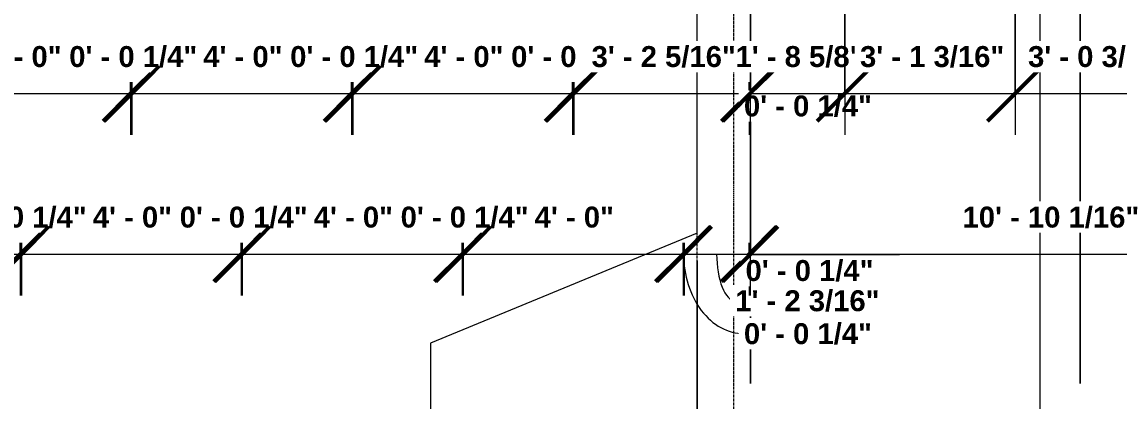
# Model space of a CAD drawing. Header units: inches. Extents: x 21568 to 24810, y -23559 to -20467.
# Drawn here: x 22651.9 to 22891.5, y -23037.8 to -22955 of the extents above; entities that cross this region are included whole.
import ezdxf

# ---------------------------------------------------------------- set-up
doc = ezdxf.new("R2010")
doc.units = ezdxf.units.IN
doc.header["$MEASUREMENT"] = 0
doc.linetypes.add('Grid Line 1_2_', pattern=[0.875, 0.5, -0.125, 0.125, -0.125])
for name, color, linetype, lineweight in [('A-ANNO-DIMS', 211, 'Continuous', 9), ('A-ANNO-DIMS-96', 211, 'Continuous', 9), ('A-SITE-SWLK', 140, 'Continuous', 20), ('C-TOPO', 7, 'Continuous', 20), ('G-ANNO-SYMB', 111, 'Continuous', 9), ('S-GRID', 1, 'Continuous', 9)]:
    doc.layers.add(name, color=color, linetype=linetype, lineweight=lineweight)
doc.styles.add('Arial_B', font='arialbd.ttf', dxfattribs={"height": 9.132806})
doc.styles.add('Arial_B_1', font='arialbd.ttf', dxfattribs={"height": 4.566403})
doc.dimstyles.new('OD_Dimension_-_1_16__Tol_', dxfattribs={"dimscale": 12, "dimtxt": 9, "dimasz": 1, "dimexe": 0.75, "dimexo": 0.5, "dimgap": 0.5, "dimtad": 1, "dimdec": 4, "dimrnd": 0.0625, "dimzin": 1, "dimdsep": 46, "dimlunit": 4, "dimtxsty": 'Arial_B', "dimblk1": 'OBLIQUE', "dimblk2": 'OBLIQUE', "dimsah": 1, "dimcen": 0.09, "dimdle": 0.75, "dimazin": 0, "dimtfac": 1, "dimtdec": 4, "dimtix": 1, "dimtmove": 1, "dimatfit": 3, "dimfxl": 1, "dimtvp": 1, "dimtfill": 1, "dimfrac": 2, "dimtolj": 1, "dimtzin": 0, "dimlwd": 13, "dimlwe": 13, "dimarcsym": 2})
doc.dimstyles.new('OD_Dimension_-_1_16__Tol__1', dxfattribs={"dimscale": 12, "dimtxt": 9, "dimasz": 1, "dimexe": 0.75, "dimexo": 0.5, "dimgap": 0.5, "dimtad": 1, "dimdec": 4, "dimrnd": 0.0625, "dimzin": 1, "dimdsep": 46, "dimlunit": 4, "dimtxsty": 'Arial_B', "dimblk1": 'OBLIQUE', "dimblk2": 'OBLIQUE', "dimsah": 1, "dimcen": 0.09, "dimdle": 0.75, "dimazin": 0, "dimtfac": 1, "dimtdec": 4, "dimtix": 1, "dimtmove": 0, "dimatfit": 3, "dimfxl": 1, "dimtvp": 1, "dimtfill": 1, "dimfrac": 2, "dimtolj": 1, "dimtzin": 0, "dimlwd": 13, "dimlwe": 13, "dimarcsym": 2})
doc.dimstyles.new('OD_Dimension_2', dxfattribs={"dimscale": 12, "dimtxt": 4.5, "dimasz": 1, "dimexe": 0.75, "dimexo": 0.5, "dimgap": 0.375, "dimtad": 1, "dimdec": 4, "dimrnd": 0.0625, "dimzin": 1, "dimdsep": 46, "dimlunit": 4, "dimtxsty": 'Arial_B_1', "dimblk1": 'OBLIQUE', "dimblk2": 'OBLIQUE', "dimsah": 1, "dimcen": 0.09, "dimdle": 0.75, "dimazin": 0, "dimtfac": 1, "dimtdec": 4, "dimtix": 1, "dimtmove": 0, "dimatfit": 3, "dimfxl": 1, "dimtvp": 1, "dimtfill": 1, "dimfrac": 2, "dimtolj": 1, "dimtzin": 0, "dimlwd": 13, "dimlwe": 13, "dimarcsym": 2})
doc.dimstyles.new('OD_Dimension_2_1', dxfattribs={"dimscale": 12, "dimtxt": 4.5, "dimasz": 1, "dimexe": 0.75, "dimexo": 0.5, "dimgap": 0.375, "dimtad": 1, "dimdec": 4, "dimrnd": 0.0625, "dimzin": 1, "dimdsep": 46, "dimlunit": 4, "dimtxsty": 'Arial_B_1', "dimblk1": 'OBLIQUE', "dimblk2": 'OBLIQUE', "dimsah": 1, "dimcen": 0.09, "dimdle": 0.75, "dimazin": 0, "dimtfac": 1, "dimtdec": 4, "dimtix": 1, "dimtmove": 0, "dimatfit": 3, "dimfxl": 1, "dimtvp": 1, "dimtfill": 1, "dimfrac": 2, "dimtolj": 1, "dimtzin": 0, "dimlwd": 13, "dimlwe": 13, "dimarcsym": 2})
doc.dimstyles.new('OD_Dimension_2_3', dxfattribs={"dimscale": 12, "dimtxt": 4.5, "dimasz": 1, "dimexe": 0.75, "dimexo": 0.5, "dimgap": 0.375, "dimtad": 1, "dimdec": 4, "dimrnd": 0.0625, "dimzin": 1, "dimdsep": 46, "dimlunit": 4, "dimtxsty": 'Arial_B_1', "dimblk1": 'OBLIQUE', "dimblk2": 'OBLIQUE', "dimsah": 1, "dimcen": 0.09, "dimdle": 0.75, "dimazin": 0, "dimtfac": 1, "dimtdec": 4, "dimtix": 1, "dimtmove": 0, "dimatfit": 3, "dimfxl": 1, "dimtvp": 1, "dimtfill": 1, "dimfrac": 2, "dimtolj": 1, "dimtzin": 0, "dimlwd": 13, "dimlwe": 13, "dimarcsym": 2})
doc.dimstyles.new('OD_Dimension_2_4', dxfattribs={"dimscale": 12, "dimtxt": 4.5, "dimasz": 1, "dimexe": 0.75, "dimexo": 0.5, "dimgap": 0.375, "dimtad": 1, "dimdec": 4, "dimrnd": 0.0625, "dimzin": 1, "dimdsep": 46, "dimlunit": 4, "dimtxsty": 'Arial_B_1', "dimblk1": 'OBLIQUE', "dimblk2": 'OBLIQUE', "dimsah": 1, "dimcen": 0.09, "dimdle": 0.75, "dimazin": 0, "dimtfac": 1, "dimtdec": 4, "dimtix": 1, "dimtmove": 1, "dimatfit": 3, "dimfxl": 1, "dimtvp": 1, "dimtfill": 1, "dimfrac": 2, "dimtolj": 1, "dimtzin": 0, "dimlwd": 13, "dimlwe": 13, "dimarcsym": 2})

# ---------------------------------------------------------------- blocks, each defined once
blk = doc.blocks.new('DIMBLOCK15-Enlarged First Floor Plan _West_')
at = {"layer": 'A-ANNO-DIMS-96', "lineweight": 13}
for p, q in [((22799.39, -23007.15), (22799.39, -23091.26)), ((22799.39, -23082.26), (22799.39, -23007.15)), ((22555.14, -23055.15), (22555.14, -23091.26)), ((22555.14, -23082.26), (22555.14, -23055.15)), ((22555.14, -23082.26), (22799.39, -23082.26))]:
    blk.add_line(p, q, dxfattribs=at)
at = {"layer": 'A-ANNO-DIMS-96', "lineweight": 50}
for p, q in [((22555.14, -23082.26), (22561.14, -23076.26)), ((22799.39, -23082.26), (22805.39, -23076.26)), ((22555.14, -23082.26), (22549.14, -23088.26)), ((22799.39, -23082.26), (22793.39, -23088.26))]:
    blk.add_line(p, q, dxfattribs=at)
at = {"layer": 'A-ANNO-DIMS-96', "color": 0, "lineweight": 13, "insert": (22646.77, -23064.56), "char_height": 9.1328, "width": 73.2, "attachment_point": 1, "line_spacing_factor": 0.938532, "style": 'Arial_B', "bg_fill": 3, "box_fill_scale": 1.25, "bg_fill_color": 0, "bg_fill_transparency": 0}
blk.add_mtext('20\' - 4 1/4"', dxfattribs=at)
blk = doc.blocks.new('_Oblique')
at = {"color": 0, "linetype": 'ByBlock', "lineweight": -2}
blk.add_line((-0.5, -0.5), (0.5, 0.5), dxfattribs=at)
blk = doc.blocks.new('DIMBLOCK16-Enlarged First Floor Plan _West_')
at = {"layer": 'A-ANNO-DIMS-96', "lineweight": 13}
for p, q in [((22799.39, -23007.15), (22799.39, -23091.26)), ((22799.39, -23082.26), (22799.39, -23007.15)), ((22807.39, -23055.15), (22807.39, -23091.26)), ((22807.39, -23082.26), (22807.39, -23055.15)), ((22799.39, -23082.26), (22816.39, -23082.26))]:
    blk.add_line(p, q, dxfattribs=at)
at = {"layer": 'A-ANNO-DIMS-96', "lineweight": 50}
for p, q in [((22799.39, -23082.26), (22805.39, -23076.26)), ((22807.39, -23082.26), (22813.39, -23076.26)), ((22799.39, -23082.26), (22793.39, -23088.26)), ((22807.39, -23082.26), (22801.39, -23088.26))]:
    blk.add_line(p, q, dxfattribs=at)
at = {"layer": 'A-ANNO-DIMS-96', "lineweight": 13}
blk.add_ellipse((22951.63, -23082.26), major_axis=(148.24, 0), ratio=0.518273, start_param=3.141593, end_param=4.712389, dxfattribs=at)
at = {"layer": 'A-ANNO-DIMS-96', "color": 0, "lineweight": 13, "insert": (22951.63, -23154.53), "char_height": 9.1328, "width": 172.4571, "attachment_point": 1, "line_spacing_factor": 0.938532, "style": 'Arial_B', "bg_fill": 3, "box_fill_scale": 1.25, "bg_fill_color": 0, "bg_fill_transparency": 0}
blk.add_mtext('0\' - 8" GIRT @ PARAPET', dxfattribs=at)
blk = doc.blocks.new('DIMBLOCK22-Enlarged First Floor Plan _West_')
at = {"layer": 'A-ANNO-DIMS-96', "lineweight": 13}
for p, q in [((22061.64, -22975.77), (22061.64, -23056.53)), ((22061.64, -23047.53), (22061.64, -22975.77)), ((22807.39, -23045.04), (22807.39, -23056.53)), ((22807.39, -23047.53), (22807.39, -23045.04)), ((22052.64, -23047.53), (22816.39, -23047.53))]:
    blk.add_line(p, q, dxfattribs=at)
at = {"layer": 'A-ANNO-DIMS-96', "lineweight": 50}
for p, q in [((22061.64, -23047.53), (22067.64, -23041.53)), ((22807.39, -23047.53), (22813.39, -23041.53)), ((22061.64, -23047.53), (22055.64, -23053.53)), ((22807.39, -23047.53), (22801.39, -23053.53))]:
    blk.add_line(p, q, dxfattribs=at)
at = {"layer": 'A-ANNO-DIMS-96', "lineweight": 13}
blk.add_ellipse((22465.02, -23047.53), major_axis=(30.5, 0), ratio=0.236231, start_param=1.570796, end_param=3.141593, dxfattribs=at)
at = {"layer": 'A-ANNO-DIMS-96', "color": 0, "lineweight": 13, "insert": (22404.02, -23035.76), "char_height": 9.1328, "width": 73.2, "attachment_point": 1, "line_spacing_factor": 0.938532, "style": 'Arial_B', "bg_fill": 3, "box_fill_scale": 1.25, "bg_fill_color": 0, "bg_fill_transparency": 0}
blk.add_mtext('62\' - 1 3/4"', dxfattribs=at)
blk = doc.blocks.new('DIMBLOCK113-Enlarged First Floor Plan _West_')
at = {"layer": 'A-ANNO-DIMS-96', "lineweight": 50}
for p, q in [((22627.64, -22970.65), (22633.64, -22964.65)), ((22675.64, -22970.65), (22681.64, -22964.65)), ((22627.64, -22970.65), (22621.64, -22976.65)), ((22675.64, -22970.65), (22669.64, -22976.65))]:
    blk.add_line(p, q, dxfattribs=at)
at = {"layer": 'A-ANNO-DIMS-96', "lineweight": 13}
for p, q in [((22627.64, -22968.16), (22627.64, -22979.65)), ((22627.64, -22970.65), (22627.64, -22968.16)), ((22675.64, -22968.16), (22675.64, -22979.65)), ((22675.64, -22970.65), (22675.64, -22968.16)), ((22627.64, -22970.65), (22675.64, -22970.65))]:
    blk.add_line(p, q, dxfattribs=at)
at = {"layer": 'A-ANNO-DIMS-96', "color": 0, "lineweight": 13, "insert": (22643.25, -22960.29), "char_height": 4.566, "width": 20.1429, "attachment_point": 1, "line_spacing_factor": 0.938532, "style": 'Arial_B_1', "bg_fill": 3, "box_fill_scale": 1.25, "bg_fill_color": 0, "bg_fill_transparency": 0}
blk.add_mtext('4\' - 0"', dxfattribs=at)
blk = doc.blocks.new('DIMBLOCK114-Enlarged First Floor Plan _West_')
at = {"layer": 'A-ANNO-DIMS-96', "lineweight": 50}
for p, q in [((22675.64, -22970.65), (22681.64, -22964.65)), ((22675.89, -22970.65), (22681.89, -22964.65)), ((22675.64, -22970.65), (22669.64, -22976.65)), ((22675.89, -22970.65), (22669.89, -22976.65))]:
    blk.add_line(p, q, dxfattribs=at)
at = {"layer": 'A-ANNO-DIMS-96', "lineweight": 13}
for p, q in [((22675.64, -22968.16), (22675.64, -22979.65)), ((22675.64, -22970.65), (22675.64, -22968.16)), ((22675.89, -22968.16), (22675.89, -22979.65)), ((22675.89, -22970.65), (22675.89, -22968.16)), ((22675.64, -22970.65), (22675.89, -22970.65))]:
    blk.add_line(p, q, dxfattribs=at)
at = {"layer": 'A-ANNO-DIMS-96', "color": 0, "lineweight": 13, "insert": (22662.23, -22960.29), "char_height": 4.5664, "width": 32.4857, "attachment_point": 1, "line_spacing_factor": 0.938532, "style": 'Arial_B_1', "bg_fill": 3, "box_fill_scale": 1.25, "bg_fill_color": 0, "bg_fill_transparency": 0}
blk.add_mtext('0\' - 0 1/4"', dxfattribs=at)
blk = doc.blocks.new('DIMBLOCK115-Enlarged First Floor Plan _West_')
at = {"layer": 'A-ANNO-DIMS-96', "lineweight": 50}
for p, q in [((22675.89, -22970.65), (22681.89, -22964.65)), ((22723.89, -22970.65), (22729.89, -22964.65)), ((22675.89, -22970.65), (22669.89, -22976.65)), ((22723.89, -22970.65), (22717.89, -22976.65))]:
    blk.add_line(p, q, dxfattribs=at)
at = {"layer": 'A-ANNO-DIMS-96', "lineweight": 13}
for p, q in [((22675.89, -22968.16), (22675.89, -22979.65)), ((22675.89, -22970.65), (22675.89, -22968.16)), ((22723.89, -22968.16), (22723.89, -22979.65)), ((22723.89, -22970.65), (22723.89, -22968.16)), ((22675.89, -22970.65), (22723.89, -22970.65))]:
    blk.add_line(p, q, dxfattribs=at)
at = {"layer": 'A-ANNO-DIMS-96', "color": 0, "lineweight": 13, "insert": (22691.5, -22960.29), "char_height": 4.566, "width": 20.1429, "attachment_point": 1, "line_spacing_factor": 0.938532, "style": 'Arial_B_1', "bg_fill": 3, "box_fill_scale": 1.25, "bg_fill_color": 0, "bg_fill_transparency": 0}
blk.add_mtext('4\' - 0"', dxfattribs=at)
blk = doc.blocks.new('DIMBLOCK116-Enlarged First Floor Plan _West_')
at = {"layer": 'A-ANNO-DIMS-96', "lineweight": 50}
for p, q in [((22723.89, -22970.65), (22729.89, -22964.65)), ((22724.14, -22970.65), (22730.14, -22964.65)), ((22723.89, -22970.65), (22717.89, -22976.65)), ((22724.14, -22970.65), (22718.14, -22976.65))]:
    blk.add_line(p, q, dxfattribs=at)
at = {"layer": 'A-ANNO-DIMS-96', "lineweight": 13}
for p, q in [((22723.89, -22968.16), (22723.89, -22979.65)), ((22723.89, -22970.65), (22723.89, -22968.16)), ((22724.14, -22968.16), (22724.14, -22979.65)), ((22724.14, -22970.65), (22724.14, -22968.16)), ((22723.89, -22970.65), (22724.14, -22970.65))]:
    blk.add_line(p, q, dxfattribs=at)
at = {"layer": 'A-ANNO-DIMS-96', "color": 0, "lineweight": 13, "insert": (22710.48, -22960.29), "char_height": 4.5664, "width": 32.4857, "attachment_point": 1, "line_spacing_factor": 0.938532, "style": 'Arial_B_1', "bg_fill": 3, "box_fill_scale": 1.25, "bg_fill_color": 0, "bg_fill_transparency": 0}
blk.add_mtext('0\' - 0 1/4"', dxfattribs=at)
blk = doc.blocks.new('DIMBLOCK117-Enlarged First Floor Plan _West_')
at = {"layer": 'A-ANNO-DIMS-96', "lineweight": 50}
for p, q in [((22724.14, -22970.65), (22730.14, -22964.65)), ((22772.14, -22970.65), (22778.14, -22964.65)), ((22724.14, -22970.65), (22718.14, -22976.65)), ((22772.14, -22970.65), (22766.14, -22976.65))]:
    blk.add_line(p, q, dxfattribs=at)
at = {"layer": 'A-ANNO-DIMS-96', "lineweight": 13}
for p, q in [((22724.14, -22968.16), (22724.14, -22979.65)), ((22724.14, -22970.65), (22724.14, -22968.16)), ((22772.14, -22968.16), (22772.14, -22979.65)), ((22772.14, -22970.65), (22772.14, -22968.16)), ((22724.14, -22970.65), (22772.14, -22970.65))]:
    blk.add_line(p, q, dxfattribs=at)
at = {"layer": 'A-ANNO-DIMS-96', "color": 0, "lineweight": 13, "insert": (22739.75, -22960.29), "char_height": 4.566, "width": 20.1429, "attachment_point": 1, "line_spacing_factor": 0.938532, "style": 'Arial_B_1', "bg_fill": 3, "box_fill_scale": 1.25, "bg_fill_color": 0, "bg_fill_transparency": 0}
blk.add_mtext('4\' - 0"', dxfattribs=at)
blk = doc.blocks.new('DIMBLOCK118-Enlarged First Floor Plan _West_')
at = {"layer": 'A-ANNO-DIMS-96', "lineweight": 50}
for p, q in [((22772.14, -22970.65), (22778.14, -22964.65)), ((22772.39, -22970.65), (22778.39, -22964.65)), ((22772.14, -22970.65), (22766.14, -22976.65)), ((22772.39, -22970.65), (22766.39, -22976.65))]:
    blk.add_line(p, q, dxfattribs=at)
at = {"layer": 'A-ANNO-DIMS-96', "lineweight": 13}
for p, q in [((22772.14, -22968.16), (22772.14, -22979.65)), ((22772.14, -22970.65), (22772.14, -22968.16)), ((22772.39, -22968.16), (22772.39, -22979.65)), ((22772.39, -22970.65), (22772.39, -22968.16)), ((22772.14, -22970.65), (22772.39, -22970.65))]:
    blk.add_line(p, q, dxfattribs=at)
at = {"layer": 'A-ANNO-DIMS-96', "color": 0, "lineweight": 13, "insert": (22758.73, -22960.29), "char_height": 4.5664, "width": 32.4857, "attachment_point": 1, "line_spacing_factor": 0.938532, "style": 'Arial_B_1', "bg_fill": 3, "box_fill_scale": 1.25, "bg_fill_color": 0, "bg_fill_transparency": 0}
blk.add_mtext('0\' - 0 1/4"', dxfattribs=at)
blk = doc.blocks.new('DIMBLOCK119-Enlarged First Floor Plan _West_')
at = {"layer": 'A-ANNO-DIMS-96', "lineweight": 50}
for p, q in [((22772.39, -22970.65), (22778.39, -22964.65)), ((22810.7, -22970.65), (22816.7, -22964.65)), ((22772.39, -22970.65), (22766.39, -22976.65)), ((22810.7, -22970.65), (22804.7, -22976.65))]:
    blk.add_line(p, q, dxfattribs=at)
at = {"layer": 'A-ANNO-DIMS-96', "lineweight": 13}
for p, q in [((22772.39, -22968.16), (22772.39, -22979.65)), ((22772.39, -22970.65), (22772.39, -22968.16)), ((22810.7, -22968.16), (22810.7, -22979.65)), ((22810.7, -22970.65), (22810.7, -22968.16)), ((22772.39, -22970.65), (22810.7, -22970.65))]:
    blk.add_line(p, q, dxfattribs=at)
at = {"layer": 'A-ANNO-DIMS-96', "color": 0, "lineweight": 13, "insert": (22776.3, -22960.29), "char_height": 4.5664, "width": 36.6, "attachment_point": 1, "line_spacing_factor": 0.938532, "style": 'Arial_B_1', "bg_fill": 3, "box_fill_scale": 1.25, "bg_fill_color": 0, "bg_fill_transparency": 0}
blk.add_mtext('3\' - 2 5/16"', dxfattribs=at)
blk = doc.blocks.new('DIMBLOCK120-Enlarged First Floor Plan _West_')
at = {"layer": 'A-ANNO-DIMS-96', "lineweight": 50}
for p, q in [((22810.7, -22970.65), (22816.7, -22964.65)), ((22810.95, -22970.65), (22816.95, -22964.65)), ((22810.7, -22970.65), (22804.7, -22976.65)), ((22810.95, -22970.65), (22804.95, -22976.65))]:
    blk.add_line(p, q, dxfattribs=at)
at = {"layer": 'A-ANNO-DIMS-96', "lineweight": 13}
for p, q in [((22810.7, -22968.16), (22810.7, -22979.65)), ((22810.7, -22970.65), (22810.7, -22968.16)), ((22810.95, -22968.16), (22810.95, -22979.65)), ((22810.95, -22970.65), (22810.95, -22968.16)), ((22810.7, -22970.65), (22810.95, -22970.65))]:
    blk.add_line(p, q, dxfattribs=at)
blk.add_ellipse((22809.57, -22970.65), major_axis=(0, 2.71), ratio=0.463544, start_param=3.141593, end_param=4.712389, dxfattribs=at)
at = {"layer": 'A-ANNO-DIMS-96', "color": 0, "lineweight": 13, "insert": (22809.57, -22971.07), "char_height": 4.5664, "width": 32.4857, "attachment_point": 1, "line_spacing_factor": 0.938532, "style": 'Arial_B_1', "bg_fill": 3, "box_fill_scale": 1.25, "bg_fill_color": 0, "bg_fill_transparency": 0}
blk.add_mtext('0\' - 0 1/4"', dxfattribs=at)
blk = doc.blocks.new('DIMBLOCK121-Enlarged First Floor Plan _West_')
at = {"layer": 'A-ANNO-DIMS-96', "lineweight": 13}
for p, q in [((22831.58, -22804.43), (22831.58, -22979.65)), ((22831.58, -22970.65), (22831.58, -22804.43)), ((22810.95, -22968.16), (22810.95, -22979.65)), ((22810.95, -22970.65), (22810.95, -22968.16)), ((22810.95, -22970.65), (22831.58, -22970.65))]:
    blk.add_line(p, q, dxfattribs=at)
at = {"layer": 'A-ANNO-DIMS-96', "lineweight": 50}
for p, q in [((22810.95, -22970.65), (22816.95, -22964.65)), ((22831.58, -22970.65), (22837.58, -22964.65)), ((22810.95, -22970.65), (22804.95, -22976.65)), ((22831.58, -22970.65), (22825.58, -22976.65))]:
    blk.add_line(p, q, dxfattribs=at)
at = {"layer": 'A-ANNO-DIMS-96', "color": 0, "lineweight": 13, "insert": (22807.73, -22960.29), "char_height": 4.5664, "width": 32.4857, "attachment_point": 1, "line_spacing_factor": 0.938532, "style": 'Arial_B_1', "bg_fill": 3, "box_fill_scale": 1.25, "bg_fill_color": 0, "bg_fill_transparency": 0}
blk.add_mtext('1\' - 8 5/8"', dxfattribs=at)
blk = doc.blocks.new('DIMBLOCK122-Enlarged First Floor Plan _West_')
at = {"layer": 'A-ANNO-DIMS-96', "lineweight": 13}
for p, q in [((22831.58, -22804.43), (22831.58, -22979.65)), ((22831.58, -22970.65), (22831.58, -22804.43)), ((22868.77, -22804.43), (22868.77, -22979.65)), ((22868.77, -22970.65), (22868.77, -22804.43)), ((22831.58, -22970.65), (22868.77, -22970.65))]:
    blk.add_line(p, q, dxfattribs=at)
at = {"layer": 'A-ANNO-DIMS-96', "lineweight": 50}
for p, q in [((22831.58, -22970.65), (22837.58, -22964.65)), ((22868.77, -22970.65), (22874.77, -22964.65)), ((22831.58, -22970.65), (22825.58, -22976.65)), ((22868.77, -22970.65), (22862.77, -22976.65))]:
    blk.add_line(p, q, dxfattribs=at)
at = {"layer": 'A-ANNO-DIMS-96', "color": 0, "lineweight": 13, "insert": (22834.92, -22960.29), "char_height": 4.5664, "width": 36.6, "attachment_point": 1, "line_spacing_factor": 0.938532, "style": 'Arial_B_1', "bg_fill": 3, "box_fill_scale": 1.25, "bg_fill_color": 0, "bg_fill_transparency": 0}
blk.add_mtext('3\' - 1 3/16"', dxfattribs=at)
blk = doc.blocks.new('DIMBLOCK123-Enlarged First Floor Plan _West_')
at = {"layer": 'A-ANNO-DIMS-96', "lineweight": 13}
for p, q in [((22868.77, -22804.43), (22868.77, -22979.65)), ((22868.77, -22970.65), (22868.77, -22804.43)), ((22904.95, -22804.43), (22904.95, -22979.65)), ((22904.95, -22970.65), (22904.95, -22804.43)), ((22868.77, -22970.65), (22904.95, -22970.65))]:
    blk.add_line(p, q, dxfattribs=at)
at = {"layer": 'A-ANNO-DIMS-96', "lineweight": 50}
for p, q in [((22868.77, -22970.65), (22874.77, -22964.65)), ((22904.95, -22970.65), (22910.95, -22964.65)), ((22868.77, -22970.65), (22862.77, -22976.65)), ((22904.95, -22970.65), (22898.95, -22976.65))]:
    blk.add_line(p, q, dxfattribs=at)
at = {"layer": 'A-ANNO-DIMS-96', "color": 0, "lineweight": 13, "insert": (22871.61, -22960.29), "char_height": 4.5664, "width": 36.6, "attachment_point": 1, "line_spacing_factor": 0.938532, "style": 'Arial_B_1', "bg_fill": 3, "box_fill_scale": 1.25, "bg_fill_color": 0, "bg_fill_transparency": 0}
blk.add_mtext('3\' - 0 3/16"', dxfattribs=at)
blk = doc.blocks.new('DIMBLOCK252-Enlarged First Floor Plan _West_')
at = {"layer": 'A-ANNO-DIMS-96', "lineweight": 50}
for p, q in [((22603.52, -23005.69), (22609.52, -22999.69)), ((22651.52, -23005.69), (22657.52, -22999.69)), ((22603.52, -23005.69), (22597.52, -23011.69)), ((22651.52, -23005.69), (22645.52, -23011.69))]:
    blk.add_line(p, q, dxfattribs=at)
at = {"layer": 'A-ANNO-DIMS-96', "lineweight": 13}
for p, q in [((22603.52, -23003.2), (22603.52, -23014.69)), ((22603.52, -23005.69), (22603.52, -23003.2)), ((22651.52, -23003.2), (22651.52, -23014.69)), ((22651.52, -23005.69), (22651.52, -23003.2)), ((22603.52, -23005.69), (22651.52, -23005.69))]:
    blk.add_line(p, q, dxfattribs=at)
at = {"layer": 'A-ANNO-DIMS-96', "color": 0, "lineweight": 13, "insert": (22619.12, -22995.33), "char_height": 4.566, "width": 20.1429, "attachment_point": 1, "line_spacing_factor": 0.938532, "style": 'Arial_B_1', "bg_fill": 3, "box_fill_scale": 1.25, "bg_fill_color": 0, "bg_fill_transparency": 0}
blk.add_mtext('4\' - 0"', dxfattribs=at)
blk = doc.blocks.new('DIMBLOCK253-Enlarged First Floor Plan _West_')
at = {"layer": 'A-ANNO-DIMS-96', "lineweight": 50}
for p, q in [((22651.52, -23005.69), (22657.52, -22999.69)), ((22651.77, -23005.69), (22657.77, -22999.69)), ((22651.52, -23005.69), (22645.52, -23011.69)), ((22651.77, -23005.69), (22645.77, -23011.69))]:
    blk.add_line(p, q, dxfattribs=at)
at = {"layer": 'A-ANNO-DIMS-96', "lineweight": 13}
for p, q in [((22651.52, -23003.2), (22651.52, -23014.69)), ((22651.52, -23005.69), (22651.52, -23003.2)), ((22651.77, -23003.2), (22651.77, -23014.69)), ((22651.77, -23005.69), (22651.77, -23003.2)), ((22651.52, -23005.69), (22651.77, -23005.69))]:
    blk.add_line(p, q, dxfattribs=at)
at = {"layer": 'A-ANNO-DIMS-96', "color": 0, "lineweight": 13, "insert": (22638.1, -22995.33), "char_height": 4.5664, "width": 32.4857, "attachment_point": 1, "line_spacing_factor": 0.938532, "style": 'Arial_B_1', "bg_fill": 3, "box_fill_scale": 1.25, "bg_fill_color": 0, "bg_fill_transparency": 0}
blk.add_mtext('0\' - 0 1/4"', dxfattribs=at)
blk = doc.blocks.new('DIMBLOCK254-Enlarged First Floor Plan _West_')
at = {"layer": 'A-ANNO-DIMS-96', "lineweight": 50}
for p, q in [((22651.77, -23005.69), (22657.77, -22999.69)), ((22699.77, -23005.69), (22705.77, -22999.69)), ((22651.77, -23005.69), (22645.77, -23011.69)), ((22699.77, -23005.69), (22693.77, -23011.69))]:
    blk.add_line(p, q, dxfattribs=at)
at = {"layer": 'A-ANNO-DIMS-96', "lineweight": 13}
for p, q in [((22651.77, -23003.2), (22651.77, -23014.69)), ((22651.77, -23005.69), (22651.77, -23003.2)), ((22699.77, -23003.2), (22699.77, -23014.69)), ((22699.77, -23005.69), (22699.77, -23003.2)), ((22651.77, -23005.69), (22699.77, -23005.69))]:
    blk.add_line(p, q, dxfattribs=at)
at = {"layer": 'A-ANNO-DIMS-96', "color": 0, "lineweight": 13, "insert": (22667.37, -22995.33), "char_height": 4.566, "width": 20.1429, "attachment_point": 1, "line_spacing_factor": 0.938532, "style": 'Arial_B_1', "bg_fill": 3, "box_fill_scale": 1.25, "bg_fill_color": 0, "bg_fill_transparency": 0}
blk.add_mtext('4\' - 0"', dxfattribs=at)
blk = doc.blocks.new('DIMBLOCK255-Enlarged First Floor Plan _West_')
at = {"layer": 'A-ANNO-DIMS-96', "lineweight": 50}
for p, q in [((22699.77, -23005.69), (22705.77, -22999.69)), ((22700.02, -23005.69), (22706.02, -22999.69)), ((22699.77, -23005.69), (22693.77, -23011.69)), ((22700.02, -23005.69), (22694.02, -23011.69))]:
    blk.add_line(p, q, dxfattribs=at)
at = {"layer": 'A-ANNO-DIMS-96', "lineweight": 13}
for p, q in [((22699.77, -23003.2), (22699.77, -23014.69)), ((22699.77, -23005.69), (22699.77, -23003.2)), ((22700.02, -23003.2), (22700.02, -23014.69)), ((22700.02, -23005.69), (22700.02, -23003.2)), ((22699.77, -23005.69), (22700.02, -23005.69))]:
    blk.add_line(p, q, dxfattribs=at)
at = {"layer": 'A-ANNO-DIMS-96', "color": 0, "lineweight": 13, "insert": (22686.35, -22995.33), "char_height": 4.5664, "width": 32.4857, "attachment_point": 1, "line_spacing_factor": 0.938532, "style": 'Arial_B_1', "bg_fill": 3, "box_fill_scale": 1.25, "bg_fill_color": 0, "bg_fill_transparency": 0}
blk.add_mtext('0\' - 0 1/4"', dxfattribs=at)
blk = doc.blocks.new('DIMBLOCK256-Enlarged First Floor Plan _West_')
at = {"layer": 'A-ANNO-DIMS-96', "lineweight": 50}
for p, q in [((22700.02, -23005.69), (22706.02, -22999.69)), ((22748.02, -23005.69), (22754.02, -22999.69)), ((22700.02, -23005.69), (22694.02, -23011.69)), ((22748.02, -23005.69), (22742.02, -23011.69))]:
    blk.add_line(p, q, dxfattribs=at)
at = {"layer": 'A-ANNO-DIMS-96', "lineweight": 13}
for p, q in [((22700.02, -23003.2), (22700.02, -23014.69)), ((22700.02, -23005.69), (22700.02, -23003.2)), ((22748.02, -23003.2), (22748.02, -23014.69)), ((22748.02, -23005.69), (22748.02, -23003.2)), ((22700.02, -23005.69), (22748.02, -23005.69))]:
    blk.add_line(p, q, dxfattribs=at)
at = {"layer": 'A-ANNO-DIMS-96', "color": 0, "lineweight": 13, "insert": (22715.62, -22995.33), "char_height": 4.566, "width": 20.1429, "attachment_point": 1, "line_spacing_factor": 0.938532, "style": 'Arial_B_1', "bg_fill": 3, "box_fill_scale": 1.25, "bg_fill_color": 0, "bg_fill_transparency": 0}
blk.add_mtext('4\' - 0"', dxfattribs=at)
blk = doc.blocks.new('DIMBLOCK257-Enlarged First Floor Plan _West_')
at = {"layer": 'A-ANNO-DIMS-96', "lineweight": 50}
for p, q in [((22748.02, -23005.69), (22754.02, -22999.69)), ((22748.27, -23005.69), (22754.27, -22999.69)), ((22748.02, -23005.69), (22742.02, -23011.69)), ((22748.27, -23005.69), (22742.27, -23011.69))]:
    blk.add_line(p, q, dxfattribs=at)
at = {"layer": 'A-ANNO-DIMS-96', "lineweight": 13}
for p, q in [((22748.02, -23003.2), (22748.02, -23014.69)), ((22748.02, -23005.69), (22748.02, -23003.2)), ((22748.27, -23003.2), (22748.27, -23014.69)), ((22748.27, -23005.69), (22748.27, -23003.2)), ((22748.02, -23005.69), (22748.27, -23005.69))]:
    blk.add_line(p, q, dxfattribs=at)
at = {"layer": 'A-ANNO-DIMS-96', "color": 0, "lineweight": 13, "insert": (22734.6, -22995.33), "char_height": 4.5664, "width": 32.4857, "attachment_point": 1, "line_spacing_factor": 0.938532, "style": 'Arial_B_1', "bg_fill": 3, "box_fill_scale": 1.25, "bg_fill_color": 0, "bg_fill_transparency": 0}
blk.add_mtext('0\' - 0 1/4"', dxfattribs=at)
blk = doc.blocks.new('DIMBLOCK258-Enlarged First Floor Plan _West_')
at = {"layer": 'A-ANNO-DIMS-96', "lineweight": 50}
for p, q in [((22748.27, -23005.69), (22754.27, -22999.69)), ((22796.27, -23005.69), (22802.27, -22999.69)), ((22748.27, -23005.69), (22742.27, -23011.69)), ((22796.27, -23005.69), (22790.27, -23011.69))]:
    blk.add_line(p, q, dxfattribs=at)
at = {"layer": 'A-ANNO-DIMS-96', "lineweight": 13}
for p, q in [((22748.27, -23003.2), (22748.27, -23014.69)), ((22748.27, -23005.69), (22748.27, -23003.2)), ((22796.27, -23003.2), (22796.27, -23014.69)), ((22796.27, -23005.69), (22796.27, -23003.2)), ((22748.27, -23005.69), (22796.27, -23005.69))]:
    blk.add_line(p, q, dxfattribs=at)
at = {"layer": 'A-ANNO-DIMS-96', "color": 0, "lineweight": 13, "insert": (22763.87, -22995.33), "char_height": 4.566, "width": 20.1429, "attachment_point": 1, "line_spacing_factor": 0.938532, "style": 'Arial_B_1', "bg_fill": 3, "box_fill_scale": 1.25, "bg_fill_color": 0, "bg_fill_transparency": 0}
blk.add_mtext('4\' - 0"', dxfattribs=at)
blk = doc.blocks.new('DIMBLOCK259-Enlarged First Floor Plan _West_')
at = {"layer": 'A-ANNO-DIMS-96', "lineweight": 50}
for p, q in [((22796.27, -23005.69), (22802.27, -22999.69)), ((22796.52, -23005.69), (22802.52, -22999.69)), ((22796.27, -23005.69), (22790.27, -23011.69)), ((22796.52, -23005.69), (22790.52, -23011.69))]:
    blk.add_line(p, q, dxfattribs=at)
at = {"layer": 'A-ANNO-DIMS-96', "lineweight": 13}
for p, q in [((22796.27, -23003.2), (22796.27, -23014.69)), ((22796.27, -23005.69), (22796.27, -23003.2)), ((22796.52, -23003.2), (22796.52, -23014.69)), ((22796.52, -23005.69), (22796.52, -23003.2)), ((22796.27, -23005.69), (22796.52, -23005.69))]:
    blk.add_line(p, q, dxfattribs=at)
blk.add_ellipse((22809.57, -23005.69), major_axis=(0, 17.36), ratio=0.759117, start_param=1.570796, end_param=3.141593, dxfattribs=at)
at = {"layer": 'A-ANNO-DIMS-96', "color": 0, "lineweight": 13, "insert": (22809.57, -23020.77), "char_height": 4.5664, "width": 32.4857, "attachment_point": 1, "line_spacing_factor": 0.938532, "style": 'Arial_B_1', "bg_fill": 3, "box_fill_scale": 1.25, "bg_fill_color": 0, "bg_fill_transparency": 0}
blk.add_mtext('0\' - 0 1/4"', dxfattribs=at)
blk = doc.blocks.new('DIMBLOCK260-Enlarged First Floor Plan _West_')
at = {"layer": 'A-ANNO-DIMS-96', "lineweight": 50}
for p, q in [((22796.52, -23005.69), (22802.52, -22999.69)), ((22810.7, -23005.69), (22816.7, -22999.69)), ((22796.52, -23005.69), (22790.52, -23011.69)), ((22810.7, -23005.69), (22804.7, -23011.69))]:
    blk.add_line(p, q, dxfattribs=at)
at = {"layer": 'A-ANNO-DIMS-96', "lineweight": 13}
for p, q in [((22796.52, -23003.2), (22796.52, -23014.69)), ((22796.52, -23005.69), (22796.52, -23003.2)), ((22810.7, -23003.2), (22810.7, -23014.69)), ((22810.7, -23005.69), (22810.7, -23003.2)), ((22796.52, -23005.69), (22810.7, -23005.69))]:
    blk.add_line(p, q, dxfattribs=at)
blk.add_ellipse((22807.68, -23005.69), major_axis=(0, 10.18), ratio=0.399745, start_param=1.570796, end_param=3.141593, dxfattribs=at)
at = {"layer": 'A-ANNO-DIMS-96', "color": 0, "lineweight": 13, "insert": (22807.68, -23013.58), "char_height": 4.5664, "width": 36.6, "attachment_point": 1, "line_spacing_factor": 0.938532, "style": 'Arial_B_1', "bg_fill": 3, "box_fill_scale": 1.25, "bg_fill_color": 0, "bg_fill_transparency": 0}
blk.add_mtext('1\' - 2 3/16"', dxfattribs=at)
blk = doc.blocks.new('DIMBLOCK261-Enlarged First Floor Plan _West_')
at = {"layer": 'A-ANNO-DIMS-96', "lineweight": 50}
for p, q in [((22810.7, -23005.69), (22816.7, -22999.69)), ((22810.95, -23005.69), (22816.95, -22999.69)), ((22810.7, -23005.69), (22804.7, -23011.69)), ((22810.95, -23005.69), (22804.95, -23011.69))]:
    blk.add_line(p, q, dxfattribs=at)
at = {"layer": 'A-ANNO-DIMS-96', "lineweight": 13}
for p, q in [((22810.7, -23003.2), (22810.7, -23014.69)), ((22810.7, -23005.69), (22810.7, -23003.2)), ((22810.95, -23003.2), (22810.95, -23014.69)), ((22810.95, -23005.69), (22810.95, -23003.2)), ((22810.7, -23005.69), (22810.95, -23005.69))]:
    blk.add_line(p, q, dxfattribs=at)
blk.add_ellipse((22809.92, -23005.69), major_axis=(0, 3.59), ratio=0.252414, start_param=3.141593, end_param=4.712389, dxfattribs=at)
at = {"layer": 'A-ANNO-DIMS-96', "color": 0, "lineweight": 13, "insert": (22809.92, -23006.99), "char_height": 4.5664, "width": 32.4857, "attachment_point": 1, "line_spacing_factor": 0.938532, "style": 'Arial_B_1', "bg_fill": 3, "box_fill_scale": 1.25, "bg_fill_color": 0, "bg_fill_transparency": 0}
blk.add_mtext('0\' - 0 1/4"', dxfattribs=at)
blk = doc.blocks.new('DIMBLOCK262-Enlarged First Floor Plan _West_')
at = {"layer": 'A-ANNO-DIMS-96', "lineweight": 50}
for p, q in [((22810.95, -23005.69), (22816.95, -22999.69)), ((22941.02, -23005.69), (22947.02, -22999.69)), ((22810.95, -23005.69), (22804.95, -23011.69)), ((22941.02, -23005.69), (22935.02, -23011.69))]:
    blk.add_line(p, q, dxfattribs=at)
at = {"layer": 'A-ANNO-DIMS-96', "lineweight": 13}
for p, q in [((22810.95, -23003.2), (22810.95, -23014.69)), ((22810.95, -23005.69), (22810.95, -23003.2)), ((22941.02, -23003.2), (22941.02, -23014.69)), ((22941.02, -23005.69), (22941.02, -23003.2)), ((22810.95, -23005.69), (22941.02, -23005.69))]:
    blk.add_line(p, q, dxfattribs=at)
at = {"layer": 'A-ANNO-DIMS-96', "color": 0, "lineweight": 13, "insert": (22857.31, -22995.33), "char_height": 4.5664, "width": 44.8286, "attachment_point": 1, "line_spacing_factor": 0.938532, "style": 'Arial_B_1', "bg_fill": 3, "box_fill_scale": 1.25, "bg_fill_color": 0, "bg_fill_transparency": 0}
blk.add_mtext('10\' - 10 1/16"', dxfattribs=at)

msp = doc.modelspace()

# ---------------------------------------------------------------- linework, layer by layer
at = {"layer": 'A-SITE-SWLK', "color": 43, "lineweight": 13}
for p, q in [((22811.01523, -23033.92455), (22811.01523, -22799.92781)), ((22883.01523, -23033.92455), (22883.01523, -22799.92781))]:
    msp.add_line(p, q, dxfattribs=at)
at = {"layer": 'C-TOPO', "color": 43, "lineweight": 13}
for p, q in [((22811.01563, -23033.92455), (22811.01563, -22799.92781)), ((22811.01563, -22799.92781), (22811.01563, -23033.92455)), ((22883.01563, -22799.92781), (22883.01563, -23033.92455)), ((22883.01563, -23033.92455), (22883.01563, -22799.92781))]:
    msp.add_line(p, q, dxfattribs=at)
at = {"layer": 'G-ANNO-SYMB'}
msp.add_line((22874.1556, -21010.08493), (22874.1556, -23129.8711), dxfattribs=at)
at = {"layer": 'S-GRID', "linetype": 'Grid Line 1_2_'}
for p, q in [((22799.39023, -23001.14903), (22799.39023, -22458.60508)), ((22807.39023, -23049.14903), (22807.39023, -22458.60508)), ((22799.39023, -23082.6211), (22799.39023, -22542.60508))]:
    msp.add_line(p, q, dxfattribs=at)
at = {"layer": 'S-GRID'}
for p, q in [((22799.39023, -23001.14903), (22741.09373, -23025.14903)), ((22741.09373, -23025.14903), (22741.09373, -23049.14903))]:
    msp.add_line(p, q, dxfattribs=at)

# ---------------------------------------------------------------- next in the draw order: dimensions: what is measured, and where the dimension line sits
at = {"layer": 'A-ANNO-DIMS', "lineweight": 13}
dim = msp.add_linear_dim(base=(22799.39023, -23082.26405), p1=(22555.14023, -23049.14903), p2=(22799.39023, -23001.14903), dimstyle='OD_Dimension_-_1_16__Tol__1', override={"dimpost": '<>', "dimfxl": 248.9218}, dxfattribs=at)
dim.commit()
dim.dimension.update_dxf_attribs({"geometry": 'DIMBLOCK15-Enlarged First Floor Plan _West_', "text_midpoint": (22677.26523, -23071.5419)})

# ---------------------------------------------------------------- next in the draw order: dimensions: what is measured, and where the dimension line sits
dim = msp.add_linear_dim(base=(22807.39023, -23082.26405), p1=(22799.39023, -23001.14903), p2=(22807.39023, -23049.14903), dimstyle='OD_Dimension_-_1_16__Tol_', override={"dimpost": '<>GIRT @ PARAPET', "dimfxl": 48.6621}, dxfattribs=at)
dim.commit()
dim.dimension.update_dxf_attribs({"geometry": 'DIMBLOCK16-Enlarged First Floor Plan _West_', "text_midpoint": (23037.85806, -23160.61962), "dimtype": 160})

# ---------------------------------------------------------------- next in the draw order: dimensions: what is measured, and where the dimension line sits
dim = msp.add_linear_dim(base=(22807.39023, -23047.52547), p1=(22061.64023, -22969.76788), p2=(22807.39023, -23039.04019), dimstyle='OD_Dimension_-_1_16__Tol_', override={"dimpost": '<>', "dimfxl": 748.960423}, dxfattribs=at)
dim.commit()
dim.dimension.update_dxf_attribs({"geometry": 'DIMBLOCK22-Enlarged First Floor Plan _West_', "text_midpoint": (22440.61523, -23041.8476), "dimtype": 160})

# ---------------------------------------------------------------- next in the draw order: dimensions: what is measured, and where the dimension line sits
for base, p1, p2, picture, middle in [((22675.64023, -22970.64582), (22627.64023, -22962.16053), (22675.64023, -22962.16053), 'DIMBLOCK113-Enlarged First Floor Plan _West_', (22651.64023, -22963.81433)), ((22651.51523, -23005.68557), (22603.51523, -22997.20029), (22651.51523, -22997.20029), 'DIMBLOCK252-Enlarged First Floor Plan _West_', (22627.51523, -22998.85409))]:
    dim = msp.add_linear_dim(base=base, p1=p1, p2=p2, dimstyle='OD_Dimension_2_3', override={"dimpost": '<>', "dimfxl": 48}, dxfattribs=at)
    dim.commit()
    dim.dimension.update_dxf_attribs({"geometry": picture, "text_midpoint": middle})

# ---------------------------------------------------------------- next in the draw order: dimensions: what is measured, and where the dimension line sits
for base, p1, p2, picture, middle in [((22675.89023, -22970.64582), (22675.64023, -22962.16053), (22675.89023, -22962.16053), 'DIMBLOCK114-Enlarged First Floor Plan _West_', (22675.76523, -22963.78474)), ((22651.76523, -23005.68557), (22651.51523, -22997.20029), (22651.76523, -22997.20029), 'DIMBLOCK253-Enlarged First Floor Plan _West_', (22651.64023, -22998.8245))]:
    dim = msp.add_linear_dim(base=base, p1=p1, p2=p2, dimstyle='OD_Dimension_2_3', override={"dimpost": '<>', "dimfxl": 0.25}, dxfattribs=at)
    dim.commit()
    dim.dimension.update_dxf_attribs({"geometry": picture, "text_midpoint": middle})

# ---------------------------------------------------------------- next in the draw order: dimensions: what is measured, and where the dimension line sits
for base, p1, p2, picture, middle in [((22723.89023, -22970.64582), (22675.89023, -22962.16053), (22723.89023, -22962.16053), 'DIMBLOCK115-Enlarged First Floor Plan _West_', (22699.89023, -22963.81433)), ((22699.76523, -23005.68557), (22651.76523, -22997.20029), (22699.76523, -22997.20029), 'DIMBLOCK254-Enlarged First Floor Plan _West_', (22675.76523, -22998.85409))]:
    dim = msp.add_linear_dim(base=base, p1=p1, p2=p2, dimstyle='OD_Dimension_2_3', override={"dimpost": '<>', "dimfxl": 48}, dxfattribs=at)
    dim.commit()
    dim.dimension.update_dxf_attribs({"geometry": picture, "text_midpoint": middle})

# ---------------------------------------------------------------- next in the draw order: dimensions: what is measured, and where the dimension line sits
for base, p1, p2, picture, middle in [((22724.14023, -22970.64582), (22723.89023, -22962.16053), (22724.14023, -22962.16053), 'DIMBLOCK116-Enlarged First Floor Plan _West_', (22724.01523, -22963.78474)), ((22700.01523, -23005.68557), (22699.76523, -22997.20029), (22700.01523, -22997.20029), 'DIMBLOCK255-Enlarged First Floor Plan _West_', (22699.89023, -22998.8245))]:
    dim = msp.add_linear_dim(base=base, p1=p1, p2=p2, dimstyle='OD_Dimension_2_3', override={"dimpost": '<>', "dimfxl": 0.25}, dxfattribs=at)
    dim.commit()
    dim.dimension.update_dxf_attribs({"geometry": picture, "text_midpoint": middle})

# ---------------------------------------------------------------- next in the draw order: dimensions: what is measured, and where the dimension line sits
for base, p1, p2, picture, middle in [((22772.14023, -22970.64582), (22724.14023, -22962.16053), (22772.14023, -22962.16053), 'DIMBLOCK117-Enlarged First Floor Plan _West_', (22748.14023, -22963.81433)), ((22748.01523, -23005.68557), (22700.01523, -22997.20029), (22748.01523, -22997.20029), 'DIMBLOCK256-Enlarged First Floor Plan _West_', (22724.01523, -22998.85409))]:
    dim = msp.add_linear_dim(base=base, p1=p1, p2=p2, dimstyle='OD_Dimension_2_3', override={"dimpost": '<>', "dimfxl": 48}, dxfattribs=at)
    dim.commit()
    dim.dimension.update_dxf_attribs({"geometry": picture, "text_midpoint": middle})

# ---------------------------------------------------------------- next in the draw order: dimensions: what is measured, and where the dimension line sits
for base, p1, p2, picture, middle in [((22772.39023, -22970.64582), (22772.14023, -22962.16053), (22772.39023, -22962.16053), 'DIMBLOCK118-Enlarged First Floor Plan _West_', (22772.26523, -22963.78474)), ((22748.26523, -23005.68557), (22748.01523, -22997.20029), (22748.26523, -22997.20029), 'DIMBLOCK257-Enlarged First Floor Plan _West_', (22748.14023, -22998.8245))]:
    dim = msp.add_linear_dim(base=base, p1=p1, p2=p2, dimstyle='OD_Dimension_2_3', override={"dimpost": '<>', "dimfxl": 0.25}, dxfattribs=at)
    dim.commit()
    dim.dimension.update_dxf_attribs({"geometry": picture, "text_midpoint": middle})

# ---------------------------------------------------------------- next in the draw order: dimensions: what is measured, and where the dimension line sits
for base, p1, p2, override, picture, middle in [((22810.70273, -22970.64582), (22772.39023, -22962.16053), (22810.70273, -22962.16053), {"dimpost": '<>', "dimfxl": 38.3125}, 'DIMBLOCK119-Enlarged First Floor Plan _West_', (22791.54648, -22963.78474)), ((22796.26523, -23005.68557), (22748.26523, -22997.20029), (22796.26523, -22997.20029), {"dimpost": '<>', "dimfxl": 48}, 'DIMBLOCK258-Enlarged First Floor Plan _West_', (22772.26523, -22998.85409))]:
    dim = msp.add_linear_dim(base=base, p1=p1, p2=p2, dimstyle='OD_Dimension_2_3', override=override, dxfattribs=at)
    dim.commit()
    dim.dimension.update_dxf_attribs({"geometry": picture, "text_midpoint": middle})

# ---------------------------------------------------------------- next in the draw order: dimensions: what is measured, and where the dimension line sits
for base, p1, p2, picture, middle in [((22810.95273, -22970.64582), (22810.70273, -22962.16053), (22810.95273, -22962.16053), 'DIMBLOCK120-Enlarged First Floor Plan _West_', (22825.81563, -22974.1167)), ((22796.51523, -23005.68557), (22796.26523, -22997.20029), (22796.51523, -22997.20029), 'DIMBLOCK259-Enlarged First Floor Plan _West_', (22825.81155, -23023.80941))]:
    dim = msp.add_linear_dim(base=base, p1=p1, p2=p2, dimstyle='OD_Dimension_2_4', override={"dimpost": '<>', "dimfxl": 0.25}, dxfattribs=at)
    dim.commit()
    dim.dimension.update_dxf_attribs({"geometry": picture, "text_midpoint": middle, "dimtype": 160})

# ---------------------------------------------------------------- next in the draw order: dimensions: what is measured, and where the dimension line sits
dim = msp.add_linear_dim(base=(22831.57773, -22970.64582), p1=(22810.95273, -22962.16053), p2=(22831.57773, -22798.42781), dimstyle='OD_Dimension_2', override={"dimpost": '<>', "dimfxl": 165.026651}, dxfattribs=at)
dim.commit()
dim.dimension.update_dxf_attribs({"geometry": 'DIMBLOCK121-Enlarged First Floor Plan _West_', "text_midpoint": (22821.26523, -22963.78318)})
dim = msp.add_linear_dim(base=(22810.70273, -23005.68557), p1=(22796.51523, -22997.20029), p2=(22810.70273, -22997.20029), dimstyle='OD_Dimension_2_4', override={"dimpost": '<>', "dimfxl": 14.1875}, dxfattribs=at)
dim.commit()
dim.dimension.update_dxf_attribs({"geometry": 'DIMBLOCK260-Enlarged First Floor Plan _West_', "text_midpoint": (22825.97785, -23016.62784), "dimtype": 160})

# ---------------------------------------------------------------- next in the draw order: dimensions: what is measured, and where the dimension line sits
dim = msp.add_linear_dim(base=(22868.76523, -22970.64582), p1=(22831.57773, -22798.42781), p2=(22868.76523, -22798.42781), dimstyle='OD_Dimension_2_1', override={"dimpost": '<>', "dimfxl": 37.1875}, dxfattribs=at)
dim.commit()
dim.dimension.update_dxf_attribs({"geometry": 'DIMBLOCK122-Enlarged First Floor Plan _West_', "text_midpoint": (22850.17148, -22963.78474)})
dim = msp.add_linear_dim(base=(22810.95273, -23005.68557), p1=(22810.70273, -22997.20029), p2=(22810.95273, -22997.20029), dimstyle='OD_Dimension_2_4', override={"dimpost": '<>', "dimfxl": 0.25}, dxfattribs=at)
dim.commit()
dim.dimension.update_dxf_attribs({"geometry": 'DIMBLOCK261-Enlarged First Floor Plan _West_', "text_midpoint": (22826.16466, -23010.03818), "dimtype": 160})

# ---------------------------------------------------------------- next in the draw order: dimensions: what is measured, and where the dimension line sits
for base, p1, p2, dimstyle, override, picture, middle in [((22904.95273, -22970.64582), (22868.76523, -22798.42781), (22904.95273, -22798.42781), 'OD_Dimension_2_1', {"dimpost": '<>', "dimfxl": 36.1875}, 'DIMBLOCK123-Enlarged First Floor Plan _West_', (22886.85898, -22963.78474)), ((22941.01523, -23005.68557), (22810.95273, -22997.20029), (22941.01523, -22997.20029), 'OD_Dimension_2_3', {"dimpost": '<>', "dimfxl": 130.0625}, 'DIMBLOCK262-Enlarged First Floor Plan _West_', (22875.98398, -22998.8245))]:
    dim = msp.add_linear_dim(base=base, p1=p1, p2=p2, dimstyle=dimstyle, override=override, dxfattribs=at)
    dim.commit()
    dim.dimension.update_dxf_attribs({"geometry": picture, "text_midpoint": middle})

doc.saveas('drawing.dxf')
